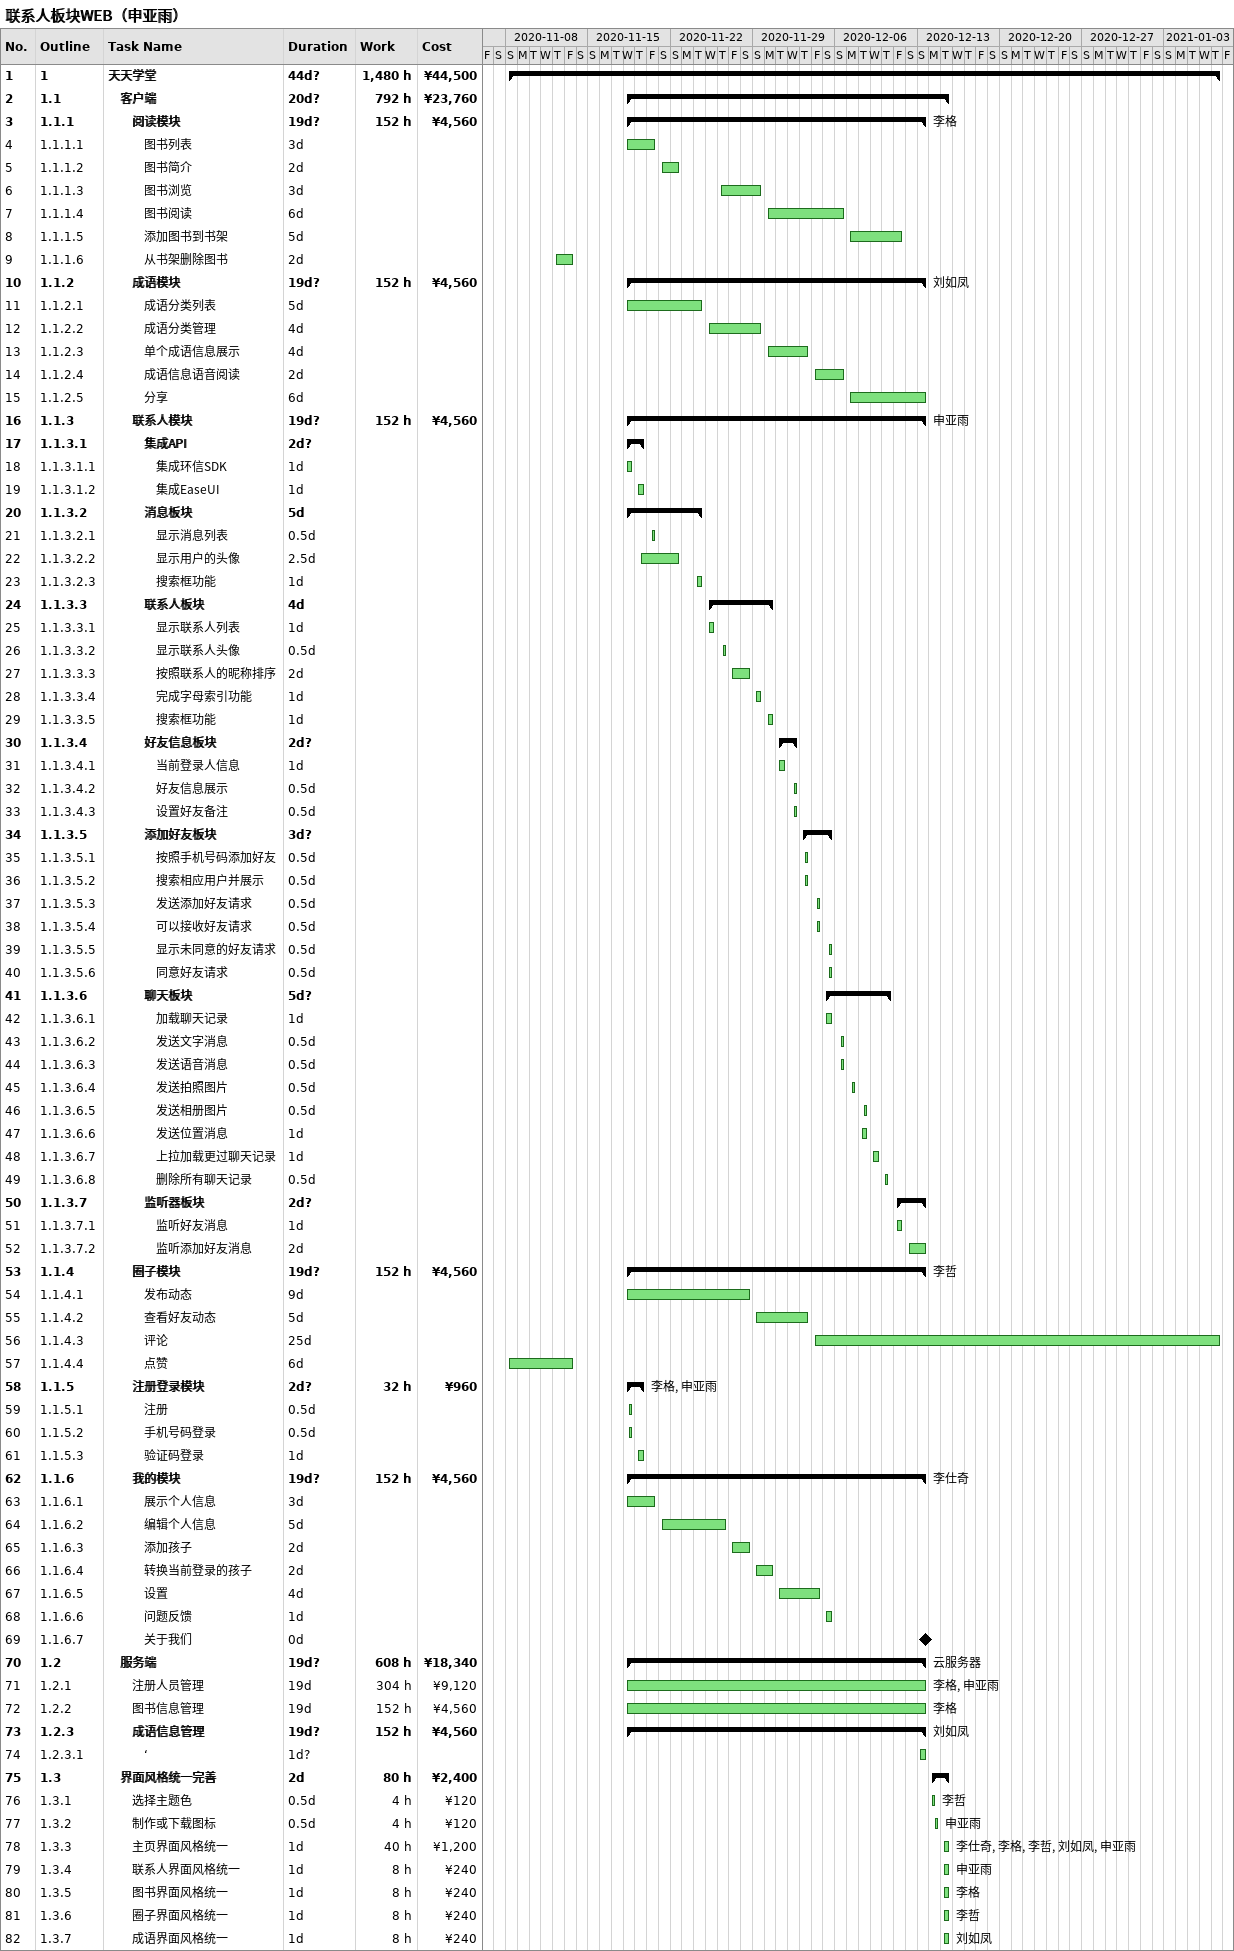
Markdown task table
联系人板块WEB（申亚雨）

| ID | WBS | Task | Duration | Start | Finish | Resources | Work (h) | Cost (¥) |
|---|---|---|---|---|---|---|---|---|
| 1 | 1 | **天天学堂** | 44d? | 2020-11-08 | 2021-01-07 |  | 1480 | 44500 |
| 2 | 1.1 | **客户端** | 20d? | 2020-11-18 | 2020-12-15 |  | 792 | 23760 |
| 3 | 1.1.1 | **阅读模块** | 19d? | 2020-11-18 | 2020-12-13 | 李格 | 152 | 4560 |
| 4 | 1.1.1.1 | 图书列表 | 3d | 2020-11-18 | 2020-11-20 |  |  |  |
| 5 | 1.1.1.2 | 图书简介 | 2d | 2020-11-21 | 2020-11-22 |  |  |  |
| 6 | 1.1.1.3 | 图书浏览 | 3d | 2020-11-26 | 2020-11-29 |  |  |  |
| 7 | 1.1.1.4 | 图书阅读 | 6d | 2020-11-30 | 2020-12-06 |  |  |  |
| 8 | 1.1.1.5 | 添加图书到书架 | 5d | 2020-12-07 | 2020-12-11 |  |  |  |
| 9 | 1.1.1.6 | 从书架删除图书 | 2d | 2020-11-12 | 2020-11-13 |  |  |  |
| 10 | 1.1.2 | **成语模块** | 19d? | 2020-11-18 | 2020-12-13 | 刘如凤 | 152 | 4560 |
| 11 | 1.1.2.1 | 成语分类列表 | 5d | 2020-11-18 | 2020-11-24 |  |  |  |
| 12 | 1.1.2.2 | 成语分类管理 | 4d | 2020-11-25 | 2020-11-29 |  |  |  |
| 13 | 1.1.2.3 | 单个成语信息展示 | 4d | 2020-11-30 | 2020-12-03 |  |  |  |
| 14 | 1.1.2.4 | 成语信息语音阅读 | 2d | 2020-12-04 | 2020-12-06 |  |  |  |
| 15 | 1.1.2.5 | 分享 | 6d | 2020-12-07 | 2020-12-13 |  |  |  |
| 16 | 1.1.3 | **联系人模块** | 19d? | 2020-11-18 | 2020-12-13 | 申亚雨 | 152 | 4560 |
| 17 | 1.1.3.1 | **集成API** | 2d? | 2020-11-18 | 2020-11-19 |  |  |  |
| 18 | 1.1.3.1.1 | 集成环信SDK | 1d | 2020-11-18 | 2020-11-18 |  |  |  |
| 19 | 1.1.3.1.2 | 集成EaseUI | 1d | 2020-11-19 | 2020-11-19 |  |  |  |
| 20 | 1.1.3.2 | **消息板块** | 5d | 2020-11-18 | 2020-11-24 |  |  |  |
| 21 | 1.1.3.2.1 | 显示消息列表 | 0.5d | 2020-11-20 | 2020-11-20 |  |  |  |
| 22 | 1.1.3.2.2 | 显示用户的头像 | 2.5d | 2020-11-19 | 2020-11-22 |  |  |  |
| 23 | 1.1.3.2.3 | 搜索框功能 | 1d | 2020-11-24 | 2020-11-24 |  |  |  |
| 24 | 1.1.3.3 | **联系人板块** | 4d | 2020-11-25 | 2020-11-30 |  |  |  |
| 25 | 1.1.3.3.1 | 显示联系人列表 | 1d | 2020-11-25 | 2020-11-25 |  |  |  |
| 26 | 1.1.3.3.2 | 显示联系人头像 | 0.5d | 2020-11-26 | 2020-11-26 |  |  |  |
| 27 | 1.1.3.3.3 | 按照联系人的昵称排序 | 2d | 2020-11-27 | 2020-11-28 |  |  |  |
| 28 | 1.1.3.3.4 | 完成字母索引功能 | 1d | 2020-11-29 | 2020-11-29 |  |  |  |
| 29 | 1.1.3.3.5 | 搜索框功能 | 1d | 2020-11-30 | 2020-11-30 |  |  |  |
| 30 | 1.1.3.4 | **好友信息板块** | 2d? | 2020-12-01 | 2020-12-02 |  |  |  |
| 31 | 1.1.3.4.1 | 当前登录人信息 | 1d | 2020-12-01 | 2020-12-01 |  |  |  |
| 32 | 1.1.3.4.2 | 好友信息展示 | 0.5d | 2020-12-02 | 2020-12-02 |  |  |  |
| 33 | 1.1.3.4.3 | 设置好友备注 | 0.5d | 2020-12-02 | 2020-12-02 |  |  |  |
| 34 | 1.1.3.5 | **添加好友板块** | 3d? | 2020-12-03 | 2020-12-05 |  |  |  |
| 35 | 1.1.3.5.1 | 按照手机号码添加好友 | 0.5d | 2020-12-03 | 2020-12-03 |  |  |  |
| 36 | 1.1.3.5.2 | 搜索相应用户并展示 | 0.5d | 2020-12-03 | 2020-12-03 |  |  |  |
| 37 | 1.1.3.5.3 | 发送添加好友请求 | 0.5d | 2020-12-04 | 2020-12-04 |  |  |  |
| 38 | 1.1.3.5.4 | 可以接收好友请求 | 0.5d | 2020-12-04 | 2020-12-04 |  |  |  |
| 39 | 1.1.3.5.5 | 显示未同意的好友请求 | 0.5d | 2020-12-05 | 2020-12-05 |  |  |  |
| 40 | 1.1.3.5.6 | 同意好友请求 | 0.5d | 2020-12-05 | 2020-12-05 |  |  |  |
| 41 | 1.1.3.6 | **聊天板块** | 5d? | 2020-12-05 | 2020-12-10 |  |  |  |
| 42 | 1.1.3.6.1 | 加载聊天记录 | 1d | 2020-12-05 | 2020-12-05 |  |  |  |
| 43 | 1.1.3.6.2 | 发送文字消息 | 0.5d | 2020-12-06 | 2020-12-06 |  |  |  |
| 44 | 1.1.3.6.3 | 发送语音消息 | 0.5d | 2020-12-06 | 2020-12-06 |  |  |  |
| 45 | 1.1.3.6.4 | 发送拍照图片 | 0.5d | 2020-12-07 | 2020-12-07 |  |  |  |
| 46 | 1.1.3.6.5 | 发送相册图片 | 0.5d | 2020-12-08 | 2020-12-08 |  |  |  |
| 47 | 1.1.3.6.6 | 发送位置消息 | 1d | 2020-12-08 | 2020-12-08 |  |  |  |
| 48 | 1.1.3.6.7 | 上拉加载更过聊天记录 | 1d | 2020-12-09 | 2020-12-09 |  |  |  |
| 49 | 1.1.3.6.8 | 删除所有聊天记录 | 0.5d | 2020-12-10 | 2020-12-10 |  |  |  |
| 50 | 1.1.3.7 | **监听器板块** | 2d? | 2020-12-11 | 2020-12-13 |  |  |  |
| 51 | 1.1.3.7.1 | 监听好友消息 | 1d | 2020-12-11 | 2020-12-11 |  |  |  |
| 52 | 1.1.3.7.2 | 监听添加好友消息 | 2d | 2020-12-12 | 2020-12-13 |  |  |  |
| 53 | 1.1.4 | **圈子模块** | 19d? | 2020-11-18 | 2020-12-13 | 李哲 | 152 | 4560 |
| 54 | 1.1.4.1 | 发布动态 | 9d | 2020-11-18 | 2020-11-28 |  |  |  |
| 55 | 1.1.4.2 | 查看好友动态 | 5d | 2020-11-29 | 2020-12-03 |  |  |  |
| 56 | 1.1.4.3 | 评论 | 25d | 2020-12-04 | 2021-01-07 |  |  |  |
| 57 | 1.1.4.4 | 点赞 | 6d | 2020-11-08 | 2020-11-13 |  |  |  |
| 58 | 1.1.5 | **注册登录模块** | 2d? | 2020-11-18 | 2020-11-19 | 李格, 申亚雨 | 32 | 960 |
| 59 | 1.1.5.1 | 注册 | 0.5d | 2020-11-18 | 2020-11-18 |  |  |  |
| 60 | 1.1.5.2 | 手机号码登录 | 0.5d | 2020-11-18 | 2020-11-18 |  |  |  |
| 61 | 1.1.5.3 | 验证码登录 | 1d | 2020-11-19 | 2020-11-19 |  |  |  |
| 62 | 1.1.6 | **我的模块** | 19d? | 2020-11-18 | 2020-12-13 | 李仕奇 | 152 | 4560 |
| 63 | 1.1.6.1 | 展示个人信息 | 3d | 2020-11-18 | 2020-11-20 |  |  |  |
| 64 | 1.1.6.2 | 编辑个人信息 | 5d | 2020-11-21 | 2020-11-26 |  |  |  |
| 65 | 1.1.6.3 | 添加孩子 | 2d | 2020-11-27 | 2020-11-28 |  |  |  |
| 66 | 1.1.6.4 | 转换当前登录的孩子 | 2d | 2020-11-29 | 2020-11-30 |  |  |  |
| 67 | 1.1.6.5 | 设置 | 4d | 2020-12-01 | 2020-12-04 |  |  |  |
| 68 | 1.1.6.6 | 问题反馈 | 1d | 2020-12-05 | 2020-12-05 |  |  |  |
| 69 | 1.1.6.7 | 关于我们 | 0d | 2020-12-13 | 2020-12-13 |  |  |  |
| 70 | 1.2 | **服务端** | 19d? | 2020-11-18 | 2020-12-13 | 云服务器 | 608 | 18340 |
| 71 | 1.2.1 | 注册人员管理 | 19d | 2020-11-18 | 2020-12-13 | 李格, 申亚雨 | 304 | 9120 |
| 72 | 1.2.2 | 图书信息管理 | 19d | 2020-11-18 | 2020-12-13 | 李格 | 152 | 4560 |
| 73 | 1.2.3 | **成语信息管理** | 19d? | 2020-11-18 | 2020-12-13 | 刘如凤 | 152 | 4560 |
| 74 | 1.2.3.1 | ‘ | 1d? | 2020-12-13 | 2020-12-13 |  |  |  |
| 75 | 1.3 | **界面风格统一完善** | 2d | 2020-12-14 | 2020-12-15 |  | 80 | 2400 |
| 76 | 1.3.1 | 选择主题色 | 0.5d | 2020-12-14 | 2020-12-14 | 李哲 | 4 | 120 |
| 77 | 1.3.2 | 制作或下载图标 | 0.5d | 2020-12-14 | 2020-12-14 | 申亚雨 | 4 | 120 |
| 78 | 1.3.3 | 主页界面风格统一 | 1d | 2020-12-15 | 2020-12-15 | 李仕奇, 李格, 李哲, 刘如凤, 申亚雨 | 40 | 1200 |
| 79 | 1.3.4 | 联系人界面风格统一 | 1d | 2020-12-15 | 2020-12-15 | 申亚雨 | 8 | 240 |
| 80 | 1.3.5 | 图书界面风格统一 | 1d | 2020-12-15 | 2020-12-15 | 李格 | 8 | 240 |
| 81 | 1.3.6 | 圈子界面风格统一 | 1d | 2020-12-15 | 2020-12-15 | 李哲 | 8 | 240 |
| 82 | 1.3.7 | 成语界面风格统一 | 1d | 2020-12-15 | 2020-12-15 | 刘如凤 | 8 | 240 |
